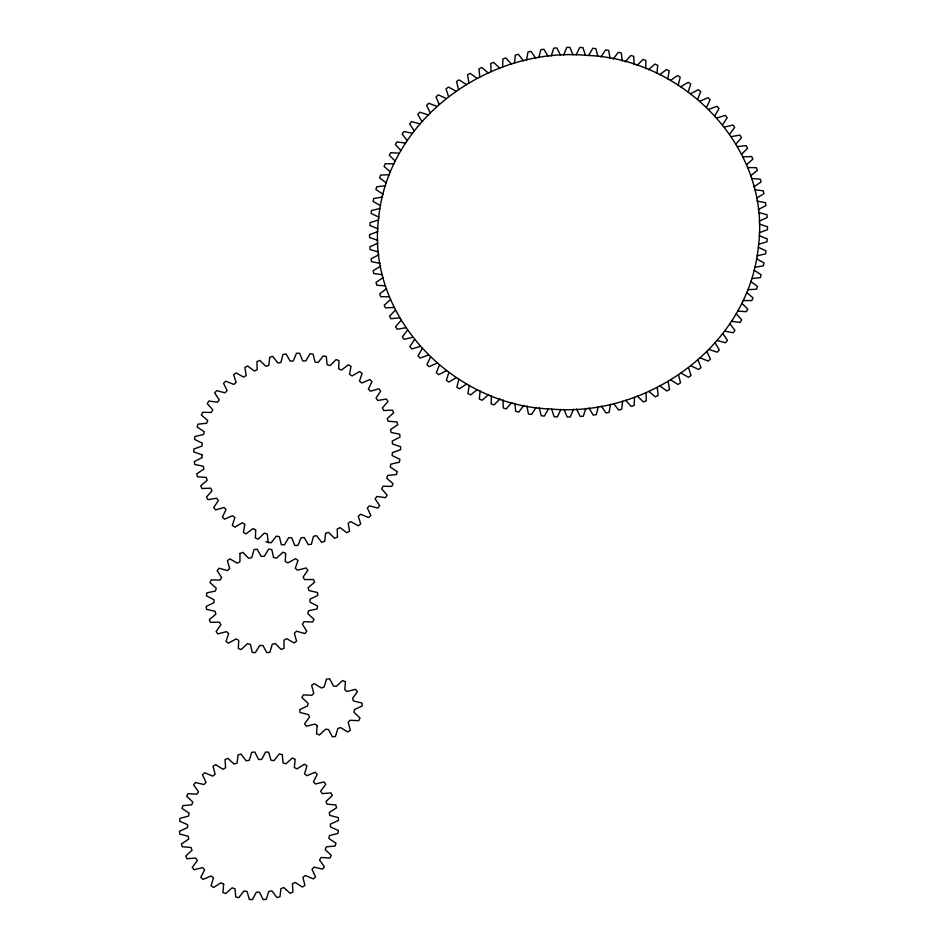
<?xml version="1.0" encoding="UTF-8"?>
<svg xmlns="http://www.w3.org/2000/svg" width="947" height="947" viewBox="0 0 947 947"><rect width="100%" height="100%" fill="white"/><g stroke="black" fill="none" stroke-linecap="round" stroke-linejoin="round"><path stroke-width="1.42" d="M491.398 395.728L491.15 403.896L494.038 404.937L500.063 398.888M645.676 68.622L645.925 60.466L643.037 59.412L637.023 65.461M502.608 67.107L502.916 58.951L505.864 57.956L511.463 64.136M634.478 397.243L634.17 405.399L631.211 406.393L625.612 400.214M480.153 390.91L479.336 399.042L482.13 400.273L488.557 394.591M656.922 73.44L657.739 65.307L654.945 64.076L648.517 69.758M514.458 63.236L515.334 55.104L518.352 54.299L523.502 60.809M622.617 401.126L621.741 409.246L618.722 410.063L613.573 403.552M469.286 385.405L467.889 393.49L470.6 394.887L477.395 389.596M667.789 78.944L669.186 70.871L666.475 69.474L659.68 74.754M526.532 60.087L527.988 52.014L531.054 51.387L535.718 58.205M610.543 404.274L609.087 412.336L606.021 412.963L601.357 406.145M458.833 379.25L456.88 387.24L459.484 388.803L466.634 383.937M678.241 85.1L680.195 77.109L677.59 75.559L670.44 80.424M538.796 57.672L540.82 49.694L543.909 49.256L548.088 56.358M598.279 406.677L596.267 414.656L593.165 415.094L588.998 408.003M448.866 372.467L446.357 380.327L448.831 382.043L456.3 377.616M688.209 91.883L690.718 84.023L688.244 82.306L680.775 86.745M551.19 56.003L553.758 48.155L556.872 47.906L560.529 55.257M585.885 408.346L583.316 416.195L580.203 416.443L576.545 409.104M439.396 365.08L436.342 372.787L438.698 374.645L446.451 370.679M697.679 99.281L700.733 91.575L698.377 89.705L690.623 93.682M563.654 55.092L566.768 47.409L569.893 47.35L573.018 54.914M573.42 409.258L570.307 416.94L567.182 417L564.057 409.447M430.494 357.126L426.908 364.631L429.109 366.643L437.123 363.139M706.58 107.236L710.167 99.719L707.965 97.719L699.951 101.211M576.143 54.938L579.777 47.457L582.902 47.587L585.483 55.328M560.932 409.412L557.298 416.905L554.173 416.775L551.592 409.033M422.173 348.626L418.065 355.918L420.137 358.061L428.352 355.042M714.902 115.723L719.01 108.443L716.95 106.301L708.723 109.307M588.596 55.553L592.751 48.285L595.841 48.605L597.877 56.5M548.479 408.808L544.324 416.064L541.234 415.745L539.198 407.849M414.478 339.642L409.873 346.673L411.779 348.934L420.184 346.424M722.597 124.72L727.201 117.688L725.295 115.416L716.891 117.925M600.954 56.915L605.618 49.907L608.672 50.416L610.14 58.43M536.12 407.447L531.468 414.443L528.402 413.946L526.934 405.932M407.447 330.183L402.368 336.931L404.109 339.31L412.655 337.321M729.628 134.166L734.706 127.419L732.966 125.04L724.419 127.04M613.183 59.022L618.32 52.31L621.339 53.008L622.238 61.093M523.892 405.328L518.755 412.04L515.736 411.353L514.837 403.256M401.102 320.323L395.562 326.751L397.136 329.236L405.801 327.757M735.973 144.039L741.513 137.599L739.95 135.125L731.273 136.593M625.221 61.886L630.809 55.482L633.768 56.358L634.099 64.503M511.853 402.475L506.266 408.867L503.307 408.003L502.975 399.859M395.479 310.071L389.513 316.156L390.898 318.737L399.634 317.79M741.596 154.29L747.574 148.194L746.189 145.625L737.441 146.56M390.602 299.489L384.21 305.206L385.417 307.87L394.189 307.455M746.485 164.861L752.865 159.143L751.658 156.492L742.886 156.906M386.471 288.622L379.711 293.949L380.718 296.671L389.489 296.802M750.604 175.74L757.363 170.401L756.357 167.678L747.585 167.56M383.133 277.507L376.018 282.419L376.835 285.213L385.559 285.864M753.942 186.843L761.057 181.931L760.252 179.149L751.516 178.498M380.587 266.202L373.154 270.676L373.757 273.517L382.422 274.701M756.499 198.148L763.933 193.673L763.318 190.844L754.652 189.66M378.836 254.755L371.117 258.78L371.52 261.644L380.067 263.349M758.239 209.607L765.957 205.582L765.555 202.717L757.008 201.001M377.912 243.201L369.922 246.753L370.135 249.641L378.528 251.866M759.174 221.148L767.153 217.597L766.94 214.709L758.547 212.483M377.794 231.613L369.59 234.667L369.59 237.567L377.806 240.313M759.281 232.749L767.484 229.683L767.484 226.783L759.269 224.048M378.492 220.012L370.099 222.581L369.898 225.481L377.889 228.712M758.583 244.338L766.975 241.781L767.177 238.881L759.186 235.649M380.007 208.47L371.473 210.53L371.058 213.406L378.8 217.123M757.067 255.879L765.614 253.832L766.016 250.943L758.275 247.226M382.328 197.035L373.674 198.562L373.071 201.427L380.516 205.606M754.747 267.314L763.4 265.787L764.004 262.935L756.558 258.756M385.453 185.754L376.717 186.748L375.912 189.566L383.038 194.194M751.622 278.607L760.358 277.601L761.163 274.784L754.037 270.155M389.359 174.662L380.576 175.124L379.581 177.894L386.352 182.96M747.716 289.699L756.499 289.226L757.493 286.456L750.722 281.401M394.023 163.819L385.251 163.748L384.056 166.459L390.448 171.928M743.052 300.542L751.823 300.601L753.019 297.903L746.627 292.434M399.445 153.26L390.709 152.668L389.324 155.296L395.313 161.144M737.63 311.09L746.378 311.693L747.751 309.065L741.761 303.206M405.588 143.056L396.923 141.92L395.361 144.465L400.912 150.68M731.486 321.305L740.163 322.43L741.714 319.885L736.162 313.682M412.43 133.219L403.872 131.562L402.132 134.012L407.234 140.558M724.644 331.13L733.203 332.788L734.943 330.337L729.841 323.803M419.935 123.808L411.519 121.642L409.625 123.974L414.241 130.828M717.139 340.541L725.556 342.719L727.45 340.375L722.833 333.533M428.08 114.871L419.852 112.184L417.793 114.409L421.912 121.536M708.995 349.49L717.222 352.166L719.282 349.952L715.163 342.826M436.827 106.431L428.813 103.247L426.612 105.342L430.21 112.717M700.247 357.93L708.261 361.103L710.463 359.008L706.864 351.645M265.941 541.672L268.794 542.82M446.144 98.524L438.378 94.866L436.034 96.819L439.1 104.407M690.931 365.826L698.697 369.496L701.04 367.531L697.975 359.955M455.969 91.196L448.499 87.065L446.025 88.876L448.547 96.641M681.106 373.154L688.576 377.297L691.05 375.474L688.528 367.72M466.291 84.472L459.129 79.879L456.537 81.549L458.514 89.456M670.784 379.889L677.945 384.47L680.538 382.813L678.561 374.894M477.051 78.376L470.233 73.357L467.534 74.86L468.943 82.886M660.035 385.974L666.842 390.993L669.541 389.489L668.132 381.463M488.19 72.943L481.763 67.509L478.957 68.847L479.798 76.956M648.884 391.419L655.324 396.84L658.118 395.503L657.277 387.406M499.685 68.184L493.647 62.372L490.771 63.544L491.031 71.688M637.39 396.166L643.427 401.978L646.304 400.818L646.043 392.674M239.982 553.462L239.958 561.713L237.212 563.193L229.943 558.884L227.398 560.624L229.671 568.555L227.422 570.627L219.159 568.247L217.171 570.532L221.586 577.599L219.976 580.144L211.288 579.836L209.997 582.512L216.247 588.241L215.395 591.058L206.884 592.858L206.363 595.734L214.034 599.735L213.998 602.659L206.221 606.435L206.529 609.323L215.087 611.312L215.869 614.13L209.37 619.622L210.471 622.333L219.349 622.191L220.876 624.712L216.105 631.554L217.917 633.886L226.499 631.613L228.689 633.661L225.954 641.379L228.381 643.179L236.075 638.941L238.774 640.385L238.277 648.458L241.118 649.606L247.416 643.676L250.446 644.41L252.198 652.294L255.288 652.708L259.75 645.499L262.899 645.487L266.805 652.625L269.919 652.282L272.239 644.291L275.281 643.51L281.07 649.441L284.005 648.364L284.029 640.113L286.775 638.645L294.044 642.942L296.589 641.202L294.316 633.271L296.565 631.199L304.827 633.579L306.816 631.294L302.401 624.227L304.011 621.694L312.699 621.99L313.99 619.326L307.739 613.597L308.592 610.768L317.103 608.968L317.624 606.092L309.953 602.091L309.989 599.179L317.766 595.403L317.458 592.514L308.9 590.514L308.118 587.696L314.617 582.204L313.516 579.493L304.638 579.635L303.111 577.125L307.882 570.283L306.07 567.951L297.488 570.224L295.298 568.164L298.033 560.446L295.606 558.647L287.912 562.885L285.213 561.441L285.71 553.368L282.869 552.219L276.571 558.15L273.541 557.416L271.777 549.532L268.699 549.118L264.237 556.327L261.088 556.351L257.182 549.201L254.068 549.544L251.748 557.546L248.706 558.316L242.917 552.397L239.982 553.462M201.948 454.749L202.125 457.638L194.36 461.58L194.751 464.48L203.274 466.244L203.854 469.085L196.692 473.914L197.473 476.743L206.197 477.442L207.18 480.176L200.728 485.835L201.912 488.534L210.684 488.167L212.045 490.759L206.434 497.128L207.985 499.649L216.65 498.229L218.366 500.62L213.679 507.604L215.585 509.912L224.001 507.45L226.037 509.604L222.356 517.074L224.569 519.134L232.595 515.677L234.927 517.571L232.323 525.396L234.809 527.159L242.302 522.78L244.882 524.354L243.391 532.415L246.113 533.848L252.944 528.615L255.726 529.858L255.382 538.014L258.282 539.103L264.343 533.09L267.279 533.99L268.084 542.086L271.126 542.82L276.299 536.144L279.353 536.665L281.295 544.584L284.42 544.927L288.622 537.707L291.735 537.86L294.766 545.448L297.926 545.413L301.087 537.754L304.2 537.529L308.284 544.667L311.421 544.253L313.481 536.286L316.547 535.694L321.613 542.252L324.667 541.459L325.602 533.339L328.573 532.38L334.528 538.251L337.452 537.091L337.239 528.959L340.056 527.645L346.791 532.723L349.55 531.231L348.188 523.206L350.804 521.572L358.215 525.774L360.748 523.963L358.274 516.198L360.629 514.257L368.596 517.524L370.857 515.417L367.306 508.042L369.377 505.84L377.758 508.089L379.7 505.745L375.13 498.88L376.894 496.453L385.536 497.66L387.145 495.103L381.641 488.865L383.038 486.249L391.809 486.415L393.041 483.692L386.696 478.188L387.714 475.43L396.45 474.518L397.302 471.677L390.211 467.001L390.851 464.16L399.409 462.195L399.847 459.283L392.141 455.531L392.378 452.63L400.605 449.659L400.64 446.724L392.449 443.942L392.271 441.053L400.036 437.112L399.658 434.211L391.135 432.448L390.543 429.607L397.716 424.777L396.923 421.948L388.199 421.249L387.228 418.515L393.668 412.856L392.484 410.158L383.713 410.525L382.363 407.932L387.974 401.564L386.412 399.042L377.746 400.463L376.042 398.071L380.718 391.087L378.824 388.779L370.407 391.241L368.371 389.087L372.041 381.617L369.827 379.558L361.801 383.014L359.481 381.132L362.085 373.296L359.588 371.532L352.106 375.923L349.526 374.337L351.006 366.276L348.295 364.844L341.465 370.076L338.671 368.833L339.026 360.677L336.114 359.588L330.065 365.601L327.117 364.702L326.313 356.605L323.27 355.871L318.097 362.559L315.043 362.026L313.114 354.107L309.989 353.764L305.786 360.985L302.673 360.831L299.631 353.243L296.47 353.278L293.31 360.937L290.196 361.162L286.112 354.024L282.975 354.438L280.916 362.405L277.85 362.997L272.783 356.439L269.729 357.232L268.794 365.353L265.835 366.311L259.88 360.44L256.945 361.6L257.158 369.732L254.352 371.046L247.605 365.968L244.859 367.46L246.208 375.486L243.604 377.131L236.182 372.917L233.66 374.728L236.134 382.493L233.767 384.435L225.8 381.168L223.551 383.275L227.102 390.649L225.019 392.851L216.65 390.602L214.697 392.946L219.266 399.812L217.514 402.25L208.861 401.031L207.263 403.588L212.767 409.826L211.359 412.442L202.599 412.276L201.368 415.011L207.713 420.504L206.683 423.262L197.947 424.173L197.106 427.014L204.185 431.69L203.558 434.531L194.999 436.496L194.561 439.408L202.256 443.16L202.031 446.061L193.792 449.032L193.768 451.968L201.948 454.749M378.599 218.568C366.027 316.985 453.909 405.565 550.029 408.962C647.322 418.195 749.065 345.773 758.488 245.794C771.047 147.365 683.166 58.785 587.045 55.388C489.765 46.154 388.01 118.576 378.599 218.568M317.15 725.733L316.523 733.807L319.352 734.99L325.744 729.143L328.526 729.581L332.326 736.778L335.451 736.47L337.89 728.503L340.565 727.58L347.774 731.972L350.343 730.267L348.188 722.312L350.035 720.276L358.712 720.691L360.049 718.027L353.882 712.215L354.403 709.623L362.228 705.941L361.967 703.053L353.432 700.946L352.497 698.472L357.374 691.689L355.587 689.333L346.981 691.499L344.826 689.818L345.442 681.745L342.613 680.562L336.232 686.409L333.439 685.983L329.639 678.786L326.526 679.082L324.075 687.06L321.4 687.984L314.203 683.592L311.622 685.297L313.777 693.251L311.93 695.287L303.253 694.873L301.915 697.525L308.083 703.337L307.562 705.941L299.737 709.611L299.998 712.511L308.533 714.618L309.48 717.08L304.603 723.863L306.378 726.219L314.996 724.064L317.15 725.733M223.693 884.19L222.876 892.405L225.682 893.613L232.11 887.813L235.022 888.795L235.744 896.987L238.739 897.72L244.006 890.997L247.072 891.482L249.321 899.413L252.423 899.65L256.365 892.204L259.478 892.181L263.183 899.603L266.296 899.33L268.806 891.387L271.884 890.867L276.926 897.543L279.957 896.785L280.939 888.582L283.887 887.576L290.125 893.317L292.966 892.074L292.422 883.871L295.144 882.403L302.377 887.031L304.958 885.35L302.874 877.396L305.301 875.513L313.315 878.887L315.552 876.827L312.001 869.346L314.049 867.121L322.596 869.133L324.43 866.754L319.518 859.983L321.116 857.461L329.947 858.065L331.308 855.425L325.2 849.577L326.313 846.855L335.143 846.014L335.996 843.209L328.869 838.45L329.449 835.597L338.032 833.348L338.351 830.46L330.408 826.944L330.456 824.056L338.517 820.457L338.292 817.569L329.793 815.403L329.296 812.55L336.587 807.732L335.818 804.938L327.011 804.181L325.993 801.458L332.29 795.551L331.024 792.935L322.169 793.61L320.654 791.112L325.78 784.294L324.028 781.926L315.41 784.021L313.445 781.808L317.233 774.291L315.067 772.255L306.935 775.7L304.579 773.853L306.923 765.863L304.389 764.217L297.003 768.905L294.328 767.472L295.156 759.257L292.351 758.05L285.923 763.838L283.011 762.868L282.289 754.676L279.282 753.93L274.026 760.666L270.96 760.169L268.711 752.249L265.61 752.013L261.668 759.458L258.543 759.47L254.838 752.06L251.736 752.332L249.227 760.275L246.149 760.796L241.094 754.12L238.076 754.877L237.081 763.081L234.134 764.087L227.907 758.346L225.055 759.589L225.611 767.792L222.888 769.248L215.656 764.631L213.063 766.301L215.147 774.267L212.732 776.138L204.718 772.776L202.48 774.835L206.02 782.317L203.984 784.542L195.425 782.53L193.602 784.909L198.503 791.68L196.905 794.19L188.074 793.598L186.713 796.226L192.833 802.085L191.72 804.808L182.878 805.648L182.025 808.454L189.163 813.201L188.571 816.065L180.001 818.315L179.681 821.203L187.613 824.719L187.565 827.607L179.516 831.206L179.741 834.094L188.24 836.26L188.737 839.101L181.445 843.931L182.203 846.725L191.01 847.482L192.04 850.193L185.73 856.112L187.009 858.728L195.851 858.053L197.378 860.551L192.253 867.369L194.005 869.737L202.622 867.641L204.588 869.843L200.8 877.36L202.966 879.408L211.086 875.951L213.442 877.81L211.11 885.8L213.631 887.446L221.018 882.746L223.693 884.19"/></g></svg>
